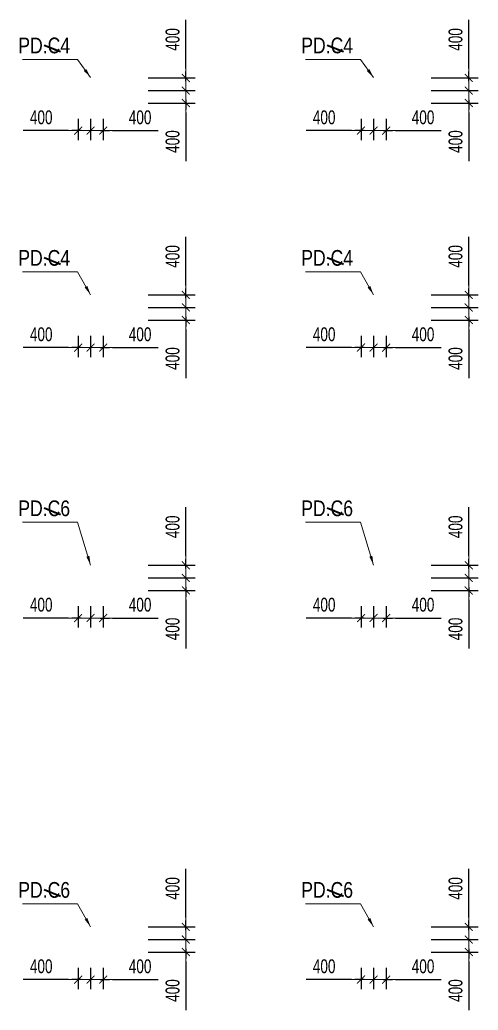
# Model space of a CAD drawing. Header units: millimetres. Extents: x -259680 to 286077, y -1281 to 94455.
# Drawn here: x 52446 to 67027, y 3151 to 34649 of the extents above; entities that cross this region are included whole.
import ezdxf
from ezdxf.enums import TextEntityAlignment as Align

# ---------------------------------------------------------------- set-up
doc = ezdxf.new("R2010")
doc.units = ezdxf.units.MM
doc.layers.get('Defpoints').update_dxf_attribs({"color": 151, "lineweight": 9})
for name, color, linetype, lineweight in [('$0$C1', 20, 'Continuous', 35), ('$1$NDC_S_ANNO', 7, 'Continuous', 20), ('$1$NDC_S_DIM', 1, 'Continuous', 15), ('NDC_S_DIM', 1, 'Continuous', 15)]:
    doc.layers.add(name, color=color, linetype=linetype, lineweight=lineweight)
doc.styles.add('$1$NDC_DIM', font='', dxfattribs={"width": 0.75})
doc.styles.add('$2$ARIAL', font='arial.ttf', dxfattribs={"width": 0.8})
doc.styles.add('NDC_DIM', font='', dxfattribs={"width": 0.75})
doc.styles.get('$1$NDC_DIM').set_extended_font_data('Dotum')
doc.styles.get('NDC_DIM').set_extended_font_data('Dotum')
doc.dimstyles.new('$0$NDC_dim_150', dxfattribs={"dimscale": 150, "dimtxt": 2.2, "dimasz": 1.5, "dimexe": 1.5, "dimexo": 2.5, "dimgap": 1, "dimtad": 1, "dimdec": 0, "dimzin": 0, "dimdsep": 46, "dimtxsty": '$1$NDC_DIM', "dimblk": '$1$DIMMARK', "dimcen": 0.09, "dimdle": 1.2, "dimclrd": 1, "dimclre": 1, "dimclrt": 3, "dimadec": 0, "dimazin": 0, "dimtfac": 1, "dimtdec": 0, "dimtix": 1, "dimtofl": 0, "dimtmove": 0, "dimatfit": 3, "dimfxl": 6, "dimfxlon": 1, "dimtolj": 1, "dimtzin": 0, "dimarcsym": 0})
doc.dimstyles.new('$1$NDC_dim_iso', dxfattribs={"dimtxt": 2.2, "dimasz": 1, "dimexe": 1.5, "dimexo": 2.5, "dimgap": 1, "dimtad": 1, "dimdec": 0, "dimzin": 0, "dimdsep": 46, "dimtxsty": '$1$NDC_DIM', "dimblk": '$1$DIMMARK', "dimcen": 0.09, "dimdle": 1.2, "dimclrd": 1, "dimclre": 1, "dimclrt": 3, "dimadec": 0, "dimazin": 0, "dimtfac": 1, "dimtdec": 0, "dimtix": 1, "dimtofl": 0, "dimtmove": 0, "dimatfit": 3, "dimfxl": 6, "dimfxlon": 1, "dimtolj": 1, "dimtzin": 0, "dimarcsym": 0})
doc.dimstyles.new('NDC_dim_200', dxfattribs={"dimscale": 200, "dimtxt": 2.2, "dimasz": 1.5, "dimexe": 1.5, "dimexo": 2.5, "dimgap": 1, "dimtad": 1, "dimdec": 0, "dimzin": 0, "dimdsep": 46, "dimtxsty": 'NDC_DIM', "dimblk": 'DIMMARK', "dimcen": 0.09, "dimdle": 1.2, "dimclrd": 1, "dimclre": 1, "dimclrt": 3, "dimadec": 0, "dimazin": 0, "dimtfac": 1, "dimtdec": 0, "dimtix": 1, "dimtofl": 0, "dimtmove": 0, "dimatfit": 3, "dimfxl": 6, "dimfxlon": 1, "dimtolj": 1, "dimtzin": 0, "dimarcsym": 0})

# ---------------------------------------------------------------- blocks, each defined once
blk = doc.blocks.new('$1$DIMMARK')
at = {"layer": '$1$NDC_S_DIM', "color": 1}
blk.add_line((-1.5, 0), (1, 0), dxfattribs=at)
at = {"layer": '$1$NDC_S_DIM', "color": 2, "const_width": 0.1}
blk.add_lwpolyline([(-0.42, -0.42), (0.42, 0.42)], dxfattribs=at)
blk = doc.blocks.new('DIMMARK')
at = {"layer": 'NDC_S_DIM', "color": 1}
blk.add_line((-1.5, 0), (1, 0), dxfattribs=at)
at = {"layer": 'NDC_S_DIM', "color": 2, "const_width": 0.1}
blk.add_lwpolyline([(-0.42, -0.42), (0.42, 0.42)], dxfattribs=at)
blk = doc.blocks.new('*D346')
at = {"layer": 'Defpoints', "color": 0, "ltscale": 100, "transparency": 16777216}
for p in [(54700, 5000), (55100, 5000), (55100, 4124)]:
    blk.add_point(p, dxfattribs=at)
at = {"layer": 'NDC_S_DIM', "color": 1, "lineweight": -2, "ltscale": 100, "transparency": 16777216}
for p, q in [((54700, 4500), (54700, 3824)), ((55100, 4500), (55100, 3824)), ((54400, 4124), (54100, 4124)), ((55400, 4124), (56845, 4124))]:
    blk.add_line(p, q, dxfattribs=at)
at = {"layer": 'NDC_S_DIM', "color": 1, "lineweight": -2, "ltscale": 100, "transparency": 16777216, "xscale": 300, "yscale": 300, "zscale": 300}
blk.add_blockref('DIMMARK', (54700, 4124), dxfattribs=at)
at = {"layer": 'NDC_S_DIM', "color": 1, "lineweight": -2, "ltscale": 100, "transparency": 16777216, "xscale": 300, "yscale": 300, "zscale": 300, "rotation": 180}
blk.add_blockref('DIMMARK', (55100, 4124), dxfattribs=at)
at = {"layer": 'NDC_S_DIM', "color": 3, "ltscale": 100, "transparency": 16777216, "insert": (56273, 4545), "char_height": 440, "attachment_point": 5, "style": 'NDC_DIM'}
blk.add_mtext('\\A1;400', dxfattribs=at)
blk = doc.blocks.new('*D347')
at = {"layer": 'Defpoints', "color": 0, "ltscale": 100, "transparency": 16777216}
for p in [(54300, 5000), (54700, 5000), (54700, 4124)]:
    blk.add_point(p, dxfattribs=at)
at = {"layer": 'NDC_S_DIM', "color": 1, "lineweight": -2, "ltscale": 100, "transparency": 16777216}
for p, q in [((54300, 4500), (54300, 3824)), ((54700, 4500), (54700, 3824)), ((54000, 4124), (52555, 4124)), ((55000, 4124), (55300, 4124))]:
    blk.add_line(p, q, dxfattribs=at)
at = {"layer": 'NDC_S_DIM', "color": 1, "lineweight": -2, "ltscale": 100, "transparency": 16777216, "xscale": 300, "yscale": 300, "zscale": 300}
blk.add_blockref('DIMMARK', (54300, 4124), dxfattribs=at)
at = {"layer": 'NDC_S_DIM', "color": 1, "lineweight": -2, "ltscale": 100, "transparency": 16777216, "xscale": 300, "yscale": 300, "zscale": 300, "rotation": 180}
blk.add_blockref('DIMMARK', (54700, 4124), dxfattribs=at)
at = {"layer": 'NDC_S_DIM', "color": 3, "ltscale": 100, "transparency": 16777216, "insert": (53127, 4545), "char_height": 440, "attachment_point": 5, "style": 'NDC_DIM'}
blk.add_mtext('\\A1;400', dxfattribs=at)
blk = doc.blocks.new('*D348')
at = {"layer": 'Defpoints', "color": 0, "ltscale": 100, "transparency": 16777216}
for p in [(55100, 5800), (57727, 5800), (55100, 5400)]:
    blk.add_point(p, dxfattribs=at)
at = {"layer": 'NDC_S_DIM', "color": 1, "lineweight": -2, "ltscale": 100, "transparency": 16777216}
for p, q in [((57727, 6100), (57727, 7649)), ((56527, 5800), (58027, 5800)), ((56527, 5400), (58027, 5400)), ((57727, 5100), (57727, 4800))]:
    blk.add_line(p, q, dxfattribs=at)
at = {"layer": 'NDC_S_DIM', "color": 1, "lineweight": -2, "ltscale": 100, "transparency": 16777216, "xscale": 300, "yscale": 300, "zscale": 300}
for p, rotation in [((57727, 5800), 270), ((57727, 5400), 90)]:
    blk.add_blockref('DIMMARK', p, dxfattribs=dict(at, rotation=rotation))
at = {"layer": 'NDC_S_DIM', "color": 3, "ltscale": 100, "transparency": 16777216, "insert": (57307, 7024), "char_height": 440, "attachment_point": 5, "rotation": 90, "style": 'NDC_DIM'}
blk.add_mtext('\\A1;400', dxfattribs=at)
blk = doc.blocks.new('*D349')
at = {"layer": 'Defpoints', "color": 0, "ltscale": 100, "transparency": 16777216}
for p in [(55100, 5400), (57727, 5400), (55100, 5000)]:
    blk.add_point(p, dxfattribs=at)
at = {"layer": 'NDC_S_DIM', "color": 1, "lineweight": -2, "ltscale": 100, "transparency": 16777216}
for p, q in [((57727, 5700), (57727, 6000)), ((56527, 5400), (58027, 5400)), ((56527, 5000), (58027, 5000)), ((57727, 4700), (57727, 3151))]:
    blk.add_line(p, q, dxfattribs=at)
at = {"layer": 'NDC_S_DIM', "color": 1, "lineweight": -2, "ltscale": 100, "transparency": 16777216, "xscale": 300, "yscale": 300, "zscale": 300}
for p, rotation in [((57727, 5400), 270), ((57727, 5000), 90)]:
    blk.add_blockref('DIMMARK', p, dxfattribs=dict(at, rotation=rotation))
at = {"layer": 'NDC_S_DIM', "color": 3, "ltscale": 100, "transparency": 16777216, "insert": (57307, 3776), "char_height": 440, "attachment_point": 5, "rotation": 90, "style": 'NDC_DIM'}
blk.add_mtext('\\A1;400', dxfattribs=at)
blk = doc.blocks.new('*D350')
at = {"layer": 'Defpoints', "color": 0, "ltscale": 100, "transparency": 16777216}
for p in [(63700, 5000), (64100, 5000), (64100, 4124)]:
    blk.add_point(p, dxfattribs=at)
at = {"layer": 'NDC_S_DIM', "color": 1, "lineweight": -2, "ltscale": 100, "transparency": 16777216}
for p, q in [((63700, 4500), (63700, 3824)), ((64100, 4500), (64100, 3824)), ((63400, 4124), (63100, 4124)), ((64400, 4124), (65845, 4124))]:
    blk.add_line(p, q, dxfattribs=at)
at = {"layer": 'NDC_S_DIM', "color": 1, "lineweight": -2, "ltscale": 100, "transparency": 16777216, "xscale": 300, "yscale": 300, "zscale": 300}
blk.add_blockref('DIMMARK', (63700, 4124), dxfattribs=at)
at = {"layer": 'NDC_S_DIM', "color": 1, "lineweight": -2, "ltscale": 100, "transparency": 16777216, "xscale": 300, "yscale": 300, "zscale": 300, "rotation": 180}
blk.add_blockref('DIMMARK', (64100, 4124), dxfattribs=at)
at = {"layer": 'NDC_S_DIM', "color": 3, "ltscale": 100, "transparency": 16777216, "insert": (65273, 4545), "char_height": 440, "attachment_point": 5, "style": 'NDC_DIM'}
blk.add_mtext('\\A1;400', dxfattribs=at)
blk = doc.blocks.new('*D351')
at = {"layer": 'Defpoints', "color": 0, "ltscale": 100, "transparency": 16777216}
for p in [(63300, 5000), (63700, 5000), (63700, 4124)]:
    blk.add_point(p, dxfattribs=at)
at = {"layer": 'NDC_S_DIM', "color": 1, "lineweight": -2, "ltscale": 100, "transparency": 16777216}
for p, q in [((63300, 4500), (63300, 3824)), ((63700, 4500), (63700, 3824)), ((63000, 4124), (61555, 4124)), ((64000, 4124), (64300, 4124))]:
    blk.add_line(p, q, dxfattribs=at)
at = {"layer": 'NDC_S_DIM', "color": 1, "lineweight": -2, "ltscale": 100, "transparency": 16777216, "xscale": 300, "yscale": 300, "zscale": 300}
blk.add_blockref('DIMMARK', (63300, 4124), dxfattribs=at)
at = {"layer": 'NDC_S_DIM', "color": 1, "lineweight": -2, "ltscale": 100, "transparency": 16777216, "xscale": 300, "yscale": 300, "zscale": 300, "rotation": 180}
blk.add_blockref('DIMMARK', (63700, 4124), dxfattribs=at)
at = {"layer": 'NDC_S_DIM', "color": 3, "ltscale": 100, "transparency": 16777216, "insert": (62127, 4545), "char_height": 440, "attachment_point": 5, "style": 'NDC_DIM'}
blk.add_mtext('\\A1;400', dxfattribs=at)
blk = doc.blocks.new('*D352')
at = {"layer": 'Defpoints', "color": 0, "ltscale": 100, "transparency": 16777216}
for p in [(64100, 5800), (66727, 5800), (64100, 5400)]:
    blk.add_point(p, dxfattribs=at)
at = {"layer": 'NDC_S_DIM', "color": 1, "lineweight": -2, "ltscale": 100, "transparency": 16777216}
for p, q in [((66727, 6100), (66727, 7649)), ((65527, 5800), (67027, 5800)), ((65527, 5400), (67027, 5400)), ((66727, 5100), (66727, 4800))]:
    blk.add_line(p, q, dxfattribs=at)
at = {"layer": 'NDC_S_DIM', "color": 1, "lineweight": -2, "ltscale": 100, "transparency": 16777216, "xscale": 300, "yscale": 300, "zscale": 300}
for p, rotation in [((66727, 5800), 270), ((66727, 5400), 90)]:
    blk.add_blockref('DIMMARK', p, dxfattribs=dict(at, rotation=rotation))
at = {"layer": 'NDC_S_DIM', "color": 3, "ltscale": 100, "transparency": 16777216, "insert": (66307, 7024), "char_height": 440, "attachment_point": 5, "rotation": 90, "style": 'NDC_DIM'}
blk.add_mtext('\\A1;400', dxfattribs=at)
blk = doc.blocks.new('*D353')
at = {"layer": 'Defpoints', "color": 0, "ltscale": 100, "transparency": 16777216}
for p in [(64100, 5400), (66727, 5400), (64100, 5000)]:
    blk.add_point(p, dxfattribs=at)
at = {"layer": 'NDC_S_DIM', "color": 1, "lineweight": -2, "ltscale": 100, "transparency": 16777216}
for p, q in [((66727, 5700), (66727, 6000)), ((65527, 5400), (67027, 5400)), ((65527, 5000), (67027, 5000)), ((66727, 4700), (66727, 3151))]:
    blk.add_line(p, q, dxfattribs=at)
at = {"layer": 'NDC_S_DIM', "color": 1, "lineweight": -2, "ltscale": 100, "transparency": 16777216, "xscale": 300, "yscale": 300, "zscale": 300}
for p, rotation in [((66727, 5400), 270), ((66727, 5000), 90)]:
    blk.add_blockref('DIMMARK', p, dxfattribs=dict(at, rotation=rotation))
at = {"layer": 'NDC_S_DIM', "color": 3, "ltscale": 100, "transparency": 16777216, "insert": (66307, 3776), "char_height": 440, "attachment_point": 5, "rotation": 90, "style": 'NDC_DIM'}
blk.add_mtext('\\A1;400', dxfattribs=at)
blk = doc.blocks.new('*D386')
at = {"layer": 'Defpoints', "color": 0, "ltscale": 100, "transparency": 16777216}
for p in [(63700, 16500), (64100, 16500), (64100, 15624)]:
    blk.add_point(p, dxfattribs=at)
at = {"layer": 'NDC_S_DIM', "color": 1, "lineweight": -2, "ltscale": 100, "transparency": 16777216}
for p, q in [((63700, 16000), (63700, 15324)), ((64100, 16000), (64100, 15324)), ((63400, 15624), (63100, 15624)), ((64400, 15624), (65845, 15624))]:
    blk.add_line(p, q, dxfattribs=at)
at = {"layer": 'NDC_S_DIM', "color": 1, "lineweight": -2, "ltscale": 100, "transparency": 16777216, "xscale": 300, "yscale": 300, "zscale": 300}
blk.add_blockref('DIMMARK', (63700, 15624), dxfattribs=at)
at = {"layer": 'NDC_S_DIM', "color": 1, "lineweight": -2, "ltscale": 100, "transparency": 16777216, "xscale": 300, "yscale": 300, "zscale": 300, "rotation": 180}
blk.add_blockref('DIMMARK', (64100, 15624), dxfattribs=at)
at = {"layer": 'NDC_S_DIM', "color": 3, "ltscale": 100, "transparency": 16777216, "insert": (65273, 16045), "char_height": 440, "attachment_point": 5, "style": 'NDC_DIM'}
blk.add_mtext('\\A1;400', dxfattribs=at)
blk = doc.blocks.new('*D387')
at = {"layer": 'Defpoints', "color": 0, "ltscale": 100, "transparency": 16777216}
for p in [(63300, 16500), (63700, 16500), (63700, 15624)]:
    blk.add_point(p, dxfattribs=at)
at = {"layer": 'NDC_S_DIM', "color": 1, "lineweight": -2, "ltscale": 100, "transparency": 16777216}
for p, q in [((63300, 16000), (63300, 15324)), ((63700, 16000), (63700, 15324)), ((63000, 15624), (61555, 15624)), ((64000, 15624), (64300, 15624))]:
    blk.add_line(p, q, dxfattribs=at)
at = {"layer": 'NDC_S_DIM', "color": 1, "lineweight": -2, "ltscale": 100, "transparency": 16777216, "xscale": 300, "yscale": 300, "zscale": 300}
blk.add_blockref('DIMMARK', (63300, 15624), dxfattribs=at)
at = {"layer": 'NDC_S_DIM', "color": 1, "lineweight": -2, "ltscale": 100, "transparency": 16777216, "xscale": 300, "yscale": 300, "zscale": 300, "rotation": 180}
blk.add_blockref('DIMMARK', (63700, 15624), dxfattribs=at)
at = {"layer": 'NDC_S_DIM', "color": 3, "ltscale": 100, "transparency": 16777216, "insert": (62127, 16045), "char_height": 440, "attachment_point": 5, "style": 'NDC_DIM'}
blk.add_mtext('\\A1;400', dxfattribs=at)
blk = doc.blocks.new('*D388')
at = {"layer": 'Defpoints', "color": 0, "ltscale": 100, "transparency": 16777216}
for p in [(64100, 17300), (66727, 17300), (64100, 16900)]:
    blk.add_point(p, dxfattribs=at)
at = {"layer": 'NDC_S_DIM', "color": 1, "lineweight": -2, "ltscale": 100, "transparency": 16777216}
for p, q in [((66727, 17600), (66727, 19149)), ((65527, 17300), (67027, 17300)), ((65527, 16900), (67027, 16900)), ((66727, 16600), (66727, 16300))]:
    blk.add_line(p, q, dxfattribs=at)
at = {"layer": 'NDC_S_DIM', "color": 1, "lineweight": -2, "ltscale": 100, "transparency": 16777216, "xscale": 300, "yscale": 300, "zscale": 300}
for p, rotation in [((66727, 17300), 270), ((66727, 16900), 90)]:
    blk.add_blockref('DIMMARK', p, dxfattribs=dict(at, rotation=rotation))
at = {"layer": 'NDC_S_DIM', "color": 3, "ltscale": 100, "transparency": 16777216, "insert": (66307, 18524), "char_height": 440, "attachment_point": 5, "rotation": 90, "style": 'NDC_DIM'}
blk.add_mtext('\\A1;400', dxfattribs=at)
blk = doc.blocks.new('*D389')
at = {"layer": 'Defpoints', "color": 0, "ltscale": 100, "transparency": 16777216}
for p in [(64100, 16900), (66727, 16900), (64100, 16500)]:
    blk.add_point(p, dxfattribs=at)
at = {"layer": 'NDC_S_DIM', "color": 1, "lineweight": -2, "ltscale": 100, "transparency": 16777216}
for p, q in [((66727, 17200), (66727, 17500)), ((65527, 16900), (67027, 16900)), ((65527, 16500), (67027, 16500)), ((66727, 16200), (66727, 14651))]:
    blk.add_line(p, q, dxfattribs=at)
at = {"layer": 'NDC_S_DIM', "color": 1, "lineweight": -2, "ltscale": 100, "transparency": 16777216, "xscale": 300, "yscale": 300, "zscale": 300}
for p, rotation in [((66727, 16900), 270), ((66727, 16500), 90)]:
    blk.add_blockref('DIMMARK', p, dxfattribs=dict(at, rotation=rotation))
at = {"layer": 'NDC_S_DIM', "color": 3, "ltscale": 100, "transparency": 16777216, "insert": (66307, 15276), "char_height": 440, "attachment_point": 5, "rotation": 90, "style": 'NDC_DIM'}
blk.add_mtext('\\A1;400', dxfattribs=at)
blk = doc.blocks.new('*D390')
at = {"layer": 'Defpoints', "color": 0, "ltscale": 100, "transparency": 16777216}
for p in [(54700, 16500), (55100, 16500), (55100, 15624)]:
    blk.add_point(p, dxfattribs=at)
at = {"layer": 'NDC_S_DIM', "color": 1, "lineweight": -2, "ltscale": 100, "transparency": 16777216}
for p, q in [((54700, 16000), (54700, 15324)), ((55100, 16000), (55100, 15324)), ((54400, 15624), (54100, 15624)), ((55400, 15624), (56845, 15624))]:
    blk.add_line(p, q, dxfattribs=at)
at = {"layer": 'NDC_S_DIM', "color": 1, "lineweight": -2, "ltscale": 100, "transparency": 16777216, "xscale": 300, "yscale": 300, "zscale": 300}
blk.add_blockref('DIMMARK', (54700, 15624), dxfattribs=at)
at = {"layer": 'NDC_S_DIM', "color": 1, "lineweight": -2, "ltscale": 100, "transparency": 16777216, "xscale": 300, "yscale": 300, "zscale": 300, "rotation": 180}
blk.add_blockref('DIMMARK', (55100, 15624), dxfattribs=at)
at = {"layer": 'NDC_S_DIM', "color": 3, "ltscale": 100, "transparency": 16777216, "insert": (56273, 16045), "char_height": 440, "attachment_point": 5, "style": 'NDC_DIM'}
blk.add_mtext('\\A1;400', dxfattribs=at)
blk = doc.blocks.new('*D391')
at = {"layer": 'Defpoints', "color": 0, "ltscale": 100, "transparency": 16777216}
for p in [(54300, 16500), (54700, 16500), (54700, 15624)]:
    blk.add_point(p, dxfattribs=at)
at = {"layer": 'NDC_S_DIM', "color": 1, "lineweight": -2, "ltscale": 100, "transparency": 16777216}
for p, q in [((54300, 16000), (54300, 15324)), ((54700, 16000), (54700, 15324)), ((54000, 15624), (52555, 15624)), ((55000, 15624), (55300, 15624))]:
    blk.add_line(p, q, dxfattribs=at)
at = {"layer": 'NDC_S_DIM', "color": 1, "lineweight": -2, "ltscale": 100, "transparency": 16777216, "xscale": 300, "yscale": 300, "zscale": 300}
blk.add_blockref('DIMMARK', (54300, 15624), dxfattribs=at)
at = {"layer": 'NDC_S_DIM', "color": 1, "lineweight": -2, "ltscale": 100, "transparency": 16777216, "xscale": 300, "yscale": 300, "zscale": 300, "rotation": 180}
blk.add_blockref('DIMMARK', (54700, 15624), dxfattribs=at)
at = {"layer": 'NDC_S_DIM', "color": 3, "ltscale": 100, "transparency": 16777216, "insert": (53127, 16045), "char_height": 440, "attachment_point": 5, "style": 'NDC_DIM'}
blk.add_mtext('\\A1;400', dxfattribs=at)
blk = doc.blocks.new('*D392')
at = {"layer": 'Defpoints', "color": 0, "ltscale": 100, "transparency": 16777216}
for p in [(55100, 17300), (57727, 17300), (55100, 16900)]:
    blk.add_point(p, dxfattribs=at)
at = {"layer": 'NDC_S_DIM', "color": 1, "lineweight": -2, "ltscale": 100, "transparency": 16777216}
for p, q in [((57727, 17600), (57727, 19149)), ((56527, 17300), (58027, 17300)), ((56527, 16900), (58027, 16900)), ((57727, 16600), (57727, 16300))]:
    blk.add_line(p, q, dxfattribs=at)
at = {"layer": 'NDC_S_DIM', "color": 1, "lineweight": -2, "ltscale": 100, "transparency": 16777216, "xscale": 300, "yscale": 300, "zscale": 300}
for p, rotation in [((57727, 17300), 270), ((57727, 16900), 90)]:
    blk.add_blockref('DIMMARK', p, dxfattribs=dict(at, rotation=rotation))
at = {"layer": 'NDC_S_DIM', "color": 3, "ltscale": 100, "transparency": 16777216, "insert": (57307, 18524), "char_height": 440, "attachment_point": 5, "rotation": 90, "style": 'NDC_DIM'}
blk.add_mtext('\\A1;400', dxfattribs=at)
blk = doc.blocks.new('*D393')
at = {"layer": 'Defpoints', "color": 0, "ltscale": 100, "transparency": 16777216}
for p in [(55100, 16900), (57727, 16900), (55100, 16500)]:
    blk.add_point(p, dxfattribs=at)
at = {"layer": 'NDC_S_DIM', "color": 1, "lineweight": -2, "ltscale": 100, "transparency": 16777216}
for p, q in [((57727, 17200), (57727, 17500)), ((56527, 16900), (58027, 16900)), ((56527, 16500), (58027, 16500)), ((57727, 16200), (57727, 14651))]:
    blk.add_line(p, q, dxfattribs=at)
at = {"layer": 'NDC_S_DIM', "color": 1, "lineweight": -2, "ltscale": 100, "transparency": 16777216, "xscale": 300, "yscale": 300, "zscale": 300}
for p, rotation in [((57727, 16900), 270), ((57727, 16500), 90)]:
    blk.add_blockref('DIMMARK', p, dxfattribs=dict(at, rotation=rotation))
at = {"layer": 'NDC_S_DIM', "color": 3, "ltscale": 100, "transparency": 16777216, "insert": (57307, 15276), "char_height": 440, "attachment_point": 5, "rotation": 90, "style": 'NDC_DIM'}
blk.add_mtext('\\A1;400', dxfattribs=at)
blk = doc.blocks.new('*D422')
at = {"layer": 'Defpoints', "color": 0, "ltscale": 100, "transparency": 16777216}
for p in [(63700, 32000), (64100, 32000), (64100, 31124)]:
    blk.add_point(p, dxfattribs=at)
at = {"layer": 'NDC_S_DIM', "color": 1, "lineweight": -2, "ltscale": 100, "transparency": 16777216}
for p, q in [((63700, 31500), (63700, 30824)), ((64100, 31500), (64100, 30824)), ((63400, 31124), (63100, 31124)), ((64400, 31124), (65845, 31124))]:
    blk.add_line(p, q, dxfattribs=at)
at = {"layer": 'NDC_S_DIM', "color": 1, "lineweight": -2, "ltscale": 100, "transparency": 16777216, "xscale": 300, "yscale": 300, "zscale": 300}
blk.add_blockref('DIMMARK', (63700, 31124), dxfattribs=at)
at = {"layer": 'NDC_S_DIM', "color": 1, "lineweight": -2, "ltscale": 100, "transparency": 16777216, "xscale": 300, "yscale": 300, "zscale": 300, "rotation": 180}
blk.add_blockref('DIMMARK', (64100, 31124), dxfattribs=at)
at = {"layer": 'NDC_S_DIM', "color": 3, "ltscale": 100, "transparency": 16777216, "insert": (65273, 31545), "char_height": 440, "attachment_point": 5, "style": 'NDC_DIM'}
blk.add_mtext('\\A1;400', dxfattribs=at)
blk = doc.blocks.new('*D423')
at = {"layer": 'Defpoints', "color": 0, "ltscale": 100, "transparency": 16777216}
for p in [(63300, 32000), (63700, 32000), (63700, 31124)]:
    blk.add_point(p, dxfattribs=at)
at = {"layer": 'NDC_S_DIM', "color": 1, "lineweight": -2, "ltscale": 100, "transparency": 16777216}
for p, q in [((63300, 31500), (63300, 30824)), ((63700, 31500), (63700, 30824)), ((63000, 31124), (61555, 31124)), ((64000, 31124), (64300, 31124))]:
    blk.add_line(p, q, dxfattribs=at)
at = {"layer": 'NDC_S_DIM', "color": 1, "lineweight": -2, "ltscale": 100, "transparency": 16777216, "xscale": 300, "yscale": 300, "zscale": 300}
blk.add_blockref('DIMMARK', (63300, 31124), dxfattribs=at)
at = {"layer": 'NDC_S_DIM', "color": 1, "lineweight": -2, "ltscale": 100, "transparency": 16777216, "xscale": 300, "yscale": 300, "zscale": 300, "rotation": 180}
blk.add_blockref('DIMMARK', (63700, 31124), dxfattribs=at)
at = {"layer": 'NDC_S_DIM', "color": 3, "ltscale": 100, "transparency": 16777216, "insert": (62127, 31545), "char_height": 440, "attachment_point": 5, "style": 'NDC_DIM'}
blk.add_mtext('\\A1;400', dxfattribs=at)
blk = doc.blocks.new('*D424')
at = {"layer": 'Defpoints', "color": 0, "ltscale": 100, "transparency": 16777216}
for p in [(64100, 32800), (66727, 32800), (64100, 32400)]:
    blk.add_point(p, dxfattribs=at)
at = {"layer": 'NDC_S_DIM', "color": 1, "lineweight": -2, "ltscale": 100, "transparency": 16777216}
for p, q in [((66727, 33100), (66727, 34649)), ((65527, 32800), (67027, 32800)), ((65527, 32400), (67027, 32400)), ((66727, 32100), (66727, 31800))]:
    blk.add_line(p, q, dxfattribs=at)
at = {"layer": 'NDC_S_DIM', "color": 1, "lineweight": -2, "ltscale": 100, "transparency": 16777216, "xscale": 300, "yscale": 300, "zscale": 300}
for p, rotation in [((66727, 32800), 270), ((66727, 32400), 90)]:
    blk.add_blockref('DIMMARK', p, dxfattribs=dict(at, rotation=rotation))
at = {"layer": 'NDC_S_DIM', "color": 3, "ltscale": 100, "transparency": 16777216, "insert": (66307, 34024), "char_height": 440, "attachment_point": 5, "rotation": 90, "style": 'NDC_DIM'}
blk.add_mtext('\\A1;400', dxfattribs=at)
blk = doc.blocks.new('*D425')
at = {"layer": 'Defpoints', "color": 0, "ltscale": 100, "transparency": 16777216}
for p in [(64100, 32400), (66727, 32400), (64100, 32000)]:
    blk.add_point(p, dxfattribs=at)
at = {"layer": 'NDC_S_DIM', "color": 1, "lineweight": -2, "ltscale": 100, "transparency": 16777216}
for p, q in [((66727, 32700), (66727, 33000)), ((65527, 32400), (67027, 32400)), ((65527, 32000), (67027, 32000)), ((66727, 31700), (66727, 30151))]:
    blk.add_line(p, q, dxfattribs=at)
at = {"layer": 'NDC_S_DIM', "color": 1, "lineweight": -2, "ltscale": 100, "transparency": 16777216, "xscale": 300, "yscale": 300, "zscale": 300}
for p, rotation in [((66727, 32400), 270), ((66727, 32000), 90)]:
    blk.add_blockref('DIMMARK', p, dxfattribs=dict(at, rotation=rotation))
at = {"layer": 'NDC_S_DIM', "color": 3, "ltscale": 100, "transparency": 16777216, "insert": (66307, 30776), "char_height": 440, "attachment_point": 5, "rotation": 90, "style": 'NDC_DIM'}
blk.add_mtext('\\A1;400', dxfattribs=at)
blk = doc.blocks.new('*D426')
at = {"layer": 'Defpoints', "color": 0, "ltscale": 100, "transparency": 16777216}
for p in [(54700, 32000), (55100, 32000), (55100, 31124)]:
    blk.add_point(p, dxfattribs=at)
at = {"layer": 'NDC_S_DIM', "color": 1, "lineweight": -2, "ltscale": 100, "transparency": 16777216}
for p, q in [((54700, 31500), (54700, 30824)), ((55100, 31500), (55100, 30824)), ((54400, 31124), (54100, 31124)), ((55400, 31124), (56845, 31124))]:
    blk.add_line(p, q, dxfattribs=at)
at = {"layer": 'NDC_S_DIM', "color": 1, "lineweight": -2, "ltscale": 100, "transparency": 16777216, "xscale": 300, "yscale": 300, "zscale": 300}
blk.add_blockref('DIMMARK', (54700, 31124), dxfattribs=at)
at = {"layer": 'NDC_S_DIM', "color": 1, "lineweight": -2, "ltscale": 100, "transparency": 16777216, "xscale": 300, "yscale": 300, "zscale": 300, "rotation": 180}
blk.add_blockref('DIMMARK', (55100, 31124), dxfattribs=at)
at = {"layer": 'NDC_S_DIM', "color": 3, "ltscale": 100, "transparency": 16777216, "insert": (56273, 31545), "char_height": 440, "attachment_point": 5, "style": 'NDC_DIM'}
blk.add_mtext('\\A1;400', dxfattribs=at)
blk = doc.blocks.new('*D427')
at = {"layer": 'Defpoints', "color": 0, "ltscale": 100, "transparency": 16777216}
for p in [(54300, 32000), (54700, 32000), (54700, 31124)]:
    blk.add_point(p, dxfattribs=at)
at = {"layer": 'NDC_S_DIM', "color": 1, "lineweight": -2, "ltscale": 100, "transparency": 16777216}
for p, q in [((54300, 31500), (54300, 30824)), ((54700, 31500), (54700, 30824)), ((54000, 31124), (52555, 31124)), ((55000, 31124), (55300, 31124))]:
    blk.add_line(p, q, dxfattribs=at)
at = {"layer": 'NDC_S_DIM', "color": 1, "lineweight": -2, "ltscale": 100, "transparency": 16777216, "xscale": 300, "yscale": 300, "zscale": 300}
blk.add_blockref('DIMMARK', (54300, 31124), dxfattribs=at)
at = {"layer": 'NDC_S_DIM', "color": 1, "lineweight": -2, "ltscale": 100, "transparency": 16777216, "xscale": 300, "yscale": 300, "zscale": 300, "rotation": 180}
blk.add_blockref('DIMMARK', (54700, 31124), dxfattribs=at)
at = {"layer": 'NDC_S_DIM', "color": 3, "ltscale": 100, "transparency": 16777216, "insert": (53127, 31545), "char_height": 440, "attachment_point": 5, "style": 'NDC_DIM'}
blk.add_mtext('\\A1;400', dxfattribs=at)
blk = doc.blocks.new('*D428')
at = {"layer": 'Defpoints', "color": 0, "ltscale": 100, "transparency": 16777216}
for p in [(55100, 32800), (57727, 32800), (55100, 32400)]:
    blk.add_point(p, dxfattribs=at)
at = {"layer": 'NDC_S_DIM', "color": 1, "lineweight": -2, "ltscale": 100, "transparency": 16777216}
for p, q in [((57727, 33100), (57727, 34649)), ((56527, 32800), (58027, 32800)), ((56527, 32400), (58027, 32400)), ((57727, 32100), (57727, 31800))]:
    blk.add_line(p, q, dxfattribs=at)
at = {"layer": 'NDC_S_DIM', "color": 1, "lineweight": -2, "ltscale": 100, "transparency": 16777216, "xscale": 300, "yscale": 300, "zscale": 300}
for p, rotation in [((57727, 32800), 270), ((57727, 32400), 90)]:
    blk.add_blockref('DIMMARK', p, dxfattribs=dict(at, rotation=rotation))
at = {"layer": 'NDC_S_DIM', "color": 3, "ltscale": 100, "transparency": 16777216, "insert": (57307, 34024), "char_height": 440, "attachment_point": 5, "rotation": 90, "style": 'NDC_DIM'}
blk.add_mtext('\\A1;400', dxfattribs=at)
blk = doc.blocks.new('*D429')
at = {"layer": 'Defpoints', "color": 0, "ltscale": 100, "transparency": 16777216}
for p in [(55100, 32400), (57727, 32400), (55100, 32000)]:
    blk.add_point(p, dxfattribs=at)
at = {"layer": 'NDC_S_DIM', "color": 1, "lineweight": -2, "ltscale": 100, "transparency": 16777216}
for p, q in [((57727, 32700), (57727, 33000)), ((56527, 32400), (58027, 32400)), ((56527, 32000), (58027, 32000)), ((57727, 31700), (57727, 30151))]:
    blk.add_line(p, q, dxfattribs=at)
at = {"layer": 'NDC_S_DIM', "color": 1, "lineweight": -2, "ltscale": 100, "transparency": 16777216, "xscale": 300, "yscale": 300, "zscale": 300}
for p, rotation in [((57727, 32400), 270), ((57727, 32000), 90)]:
    blk.add_blockref('DIMMARK', p, dxfattribs=dict(at, rotation=rotation))
at = {"layer": 'NDC_S_DIM', "color": 3, "ltscale": 100, "transparency": 16777216, "insert": (57307, 30776), "char_height": 440, "attachment_point": 5, "rotation": 90, "style": 'NDC_DIM'}
blk.add_mtext('\\A1;400', dxfattribs=at)
blk = doc.blocks.new('*D446')
at = {"layer": 'Defpoints', "color": 0, "ltscale": 100, "transparency": 16777216}
for p in [(54700, 25100), (55100, 25100), (55100, 24224)]:
    blk.add_point(p, dxfattribs=at)
at = {"layer": 'NDC_S_DIM', "color": 1, "lineweight": -2, "ltscale": 100, "transparency": 16777216}
for p, q in [((54700, 24600), (54700, 23924)), ((55100, 24600), (55100, 23924)), ((54400, 24224), (54100, 24224)), ((55400, 24224), (56845, 24224))]:
    blk.add_line(p, q, dxfattribs=at)
at = {"layer": 'NDC_S_DIM', "color": 1, "lineweight": -2, "ltscale": 100, "transparency": 16777216, "xscale": 300, "yscale": 300, "zscale": 300}
blk.add_blockref('DIMMARK', (54700, 24224), dxfattribs=at)
at = {"layer": 'NDC_S_DIM', "color": 1, "lineweight": -2, "ltscale": 100, "transparency": 16777216, "xscale": 300, "yscale": 300, "zscale": 300, "rotation": 180}
blk.add_blockref('DIMMARK', (55100, 24224), dxfattribs=at)
at = {"layer": 'NDC_S_DIM', "color": 3, "ltscale": 100, "transparency": 16777216, "insert": (56273, 24645), "char_height": 440, "attachment_point": 5, "style": 'NDC_DIM'}
blk.add_mtext('\\A1;400', dxfattribs=at)
blk = doc.blocks.new('*D447')
at = {"layer": 'Defpoints', "color": 0, "ltscale": 100, "transparency": 16777216}
for p in [(54300, 25100), (54700, 25100), (54700, 24224)]:
    blk.add_point(p, dxfattribs=at)
at = {"layer": 'NDC_S_DIM', "color": 1, "lineweight": -2, "ltscale": 100, "transparency": 16777216}
for p, q in [((54300, 24600), (54300, 23924)), ((54700, 24600), (54700, 23924)), ((54000, 24224), (52555, 24224)), ((55000, 24224), (55300, 24224))]:
    blk.add_line(p, q, dxfattribs=at)
at = {"layer": 'NDC_S_DIM', "color": 1, "lineweight": -2, "ltscale": 100, "transparency": 16777216, "xscale": 300, "yscale": 300, "zscale": 300}
blk.add_blockref('DIMMARK', (54300, 24224), dxfattribs=at)
at = {"layer": 'NDC_S_DIM', "color": 1, "lineweight": -2, "ltscale": 100, "transparency": 16777216, "xscale": 300, "yscale": 300, "zscale": 300, "rotation": 180}
blk.add_blockref('DIMMARK', (54700, 24224), dxfattribs=at)
at = {"layer": 'NDC_S_DIM', "color": 3, "ltscale": 100, "transparency": 16777216, "insert": (53127, 24645), "char_height": 440, "attachment_point": 5, "style": 'NDC_DIM'}
blk.add_mtext('\\A1;400', dxfattribs=at)
blk = doc.blocks.new('*D448')
at = {"layer": 'Defpoints', "color": 0, "ltscale": 100, "transparency": 16777216}
for p in [(55100, 25900), (57727, 25900), (55100, 25500)]:
    blk.add_point(p, dxfattribs=at)
at = {"layer": 'NDC_S_DIM', "color": 1, "lineweight": -2, "ltscale": 100, "transparency": 16777216}
for p, q in [((57727, 26200), (57727, 27749)), ((56527, 25900), (58027, 25900)), ((56527, 25500), (58027, 25500)), ((57727, 25200), (57727, 24900))]:
    blk.add_line(p, q, dxfattribs=at)
at = {"layer": 'NDC_S_DIM', "color": 1, "lineweight": -2, "ltscale": 100, "transparency": 16777216, "xscale": 300, "yscale": 300, "zscale": 300}
for p, rotation in [((57727, 25900), 270), ((57727, 25500), 90)]:
    blk.add_blockref('DIMMARK', p, dxfattribs=dict(at, rotation=rotation))
at = {"layer": 'NDC_S_DIM', "color": 3, "ltscale": 100, "transparency": 16777216, "insert": (57307, 27124), "char_height": 440, "attachment_point": 5, "rotation": 90, "style": 'NDC_DIM'}
blk.add_mtext('\\A1;400', dxfattribs=at)
blk = doc.blocks.new('*D449')
at = {"layer": 'Defpoints', "color": 0, "ltscale": 100, "transparency": 16777216}
for p in [(55100, 25500), (57727, 25500), (55100, 25100)]:
    blk.add_point(p, dxfattribs=at)
at = {"layer": 'NDC_S_DIM', "color": 1, "lineweight": -2, "ltscale": 100, "transparency": 16777216}
for p, q in [((57727, 25800), (57727, 26100)), ((56527, 25500), (58027, 25500)), ((56527, 25100), (58027, 25100)), ((57727, 24800), (57727, 23251))]:
    blk.add_line(p, q, dxfattribs=at)
at = {"layer": 'NDC_S_DIM', "color": 1, "lineweight": -2, "ltscale": 100, "transparency": 16777216, "xscale": 300, "yscale": 300, "zscale": 300}
for p, rotation in [((57727, 25500), 270), ((57727, 25100), 90)]:
    blk.add_blockref('DIMMARK', p, dxfattribs=dict(at, rotation=rotation))
at = {"layer": 'NDC_S_DIM', "color": 3, "ltscale": 100, "transparency": 16777216, "insert": (57307, 23876), "char_height": 440, "attachment_point": 5, "rotation": 90, "style": 'NDC_DIM'}
blk.add_mtext('\\A1;400', dxfattribs=at)
blk = doc.blocks.new('*D450')
at = {"layer": 'Defpoints', "color": 0, "ltscale": 100, "transparency": 16777216}
for p in [(63700, 25100), (64100, 25100), (64100, 24224)]:
    blk.add_point(p, dxfattribs=at)
at = {"layer": 'NDC_S_DIM', "color": 1, "lineweight": -2, "ltscale": 100, "transparency": 16777216}
for p, q in [((63700, 24600), (63700, 23924)), ((64100, 24600), (64100, 23924)), ((63400, 24224), (63100, 24224)), ((64400, 24224), (65845, 24224))]:
    blk.add_line(p, q, dxfattribs=at)
at = {"layer": 'NDC_S_DIM', "color": 1, "lineweight": -2, "ltscale": 100, "transparency": 16777216, "xscale": 300, "yscale": 300, "zscale": 300}
blk.add_blockref('DIMMARK', (63700, 24224), dxfattribs=at)
at = {"layer": 'NDC_S_DIM', "color": 1, "lineweight": -2, "ltscale": 100, "transparency": 16777216, "xscale": 300, "yscale": 300, "zscale": 300, "rotation": 180}
blk.add_blockref('DIMMARK', (64100, 24224), dxfattribs=at)
at = {"layer": 'NDC_S_DIM', "color": 3, "ltscale": 100, "transparency": 16777216, "insert": (65273, 24645), "char_height": 440, "attachment_point": 5, "style": 'NDC_DIM'}
blk.add_mtext('\\A1;400', dxfattribs=at)
blk = doc.blocks.new('*D451')
at = {"layer": 'Defpoints', "color": 0, "ltscale": 100, "transparency": 16777216}
for p in [(63300, 25100), (63700, 25100), (63700, 24224)]:
    blk.add_point(p, dxfattribs=at)
at = {"layer": 'NDC_S_DIM', "color": 1, "lineweight": -2, "ltscale": 100, "transparency": 16777216}
for p, q in [((63300, 24600), (63300, 23924)), ((63700, 24600), (63700, 23924)), ((63000, 24224), (61555, 24224)), ((64000, 24224), (64300, 24224))]:
    blk.add_line(p, q, dxfattribs=at)
at = {"layer": 'NDC_S_DIM', "color": 1, "lineweight": -2, "ltscale": 100, "transparency": 16777216, "xscale": 300, "yscale": 300, "zscale": 300}
blk.add_blockref('DIMMARK', (63300, 24224), dxfattribs=at)
at = {"layer": 'NDC_S_DIM', "color": 1, "lineweight": -2, "ltscale": 100, "transparency": 16777216, "xscale": 300, "yscale": 300, "zscale": 300, "rotation": 180}
blk.add_blockref('DIMMARK', (63700, 24224), dxfattribs=at)
at = {"layer": 'NDC_S_DIM', "color": 3, "ltscale": 100, "transparency": 16777216, "insert": (62127, 24645), "char_height": 440, "attachment_point": 5, "style": 'NDC_DIM'}
blk.add_mtext('\\A1;400', dxfattribs=at)
blk = doc.blocks.new('*D452')
at = {"layer": 'Defpoints', "color": 0, "ltscale": 100, "transparency": 16777216}
for p in [(64100, 25900), (66727, 25900), (64100, 25500)]:
    blk.add_point(p, dxfattribs=at)
at = {"layer": 'NDC_S_DIM', "color": 1, "lineweight": -2, "ltscale": 100, "transparency": 16777216}
for p, q in [((66727, 26200), (66727, 27749)), ((65527, 25900), (67027, 25900)), ((65527, 25500), (67027, 25500)), ((66727, 25200), (66727, 24900))]:
    blk.add_line(p, q, dxfattribs=at)
at = {"layer": 'NDC_S_DIM', "color": 1, "lineweight": -2, "ltscale": 100, "transparency": 16777216, "xscale": 300, "yscale": 300, "zscale": 300}
for p, rotation in [((66727, 25900), 270), ((66727, 25500), 90)]:
    blk.add_blockref('DIMMARK', p, dxfattribs=dict(at, rotation=rotation))
at = {"layer": 'NDC_S_DIM', "color": 3, "ltscale": 100, "transparency": 16777216, "insert": (66307, 27124), "char_height": 440, "attachment_point": 5, "rotation": 90, "style": 'NDC_DIM'}
blk.add_mtext('\\A1;400', dxfattribs=at)
blk = doc.blocks.new('*D453')
at = {"layer": 'Defpoints', "color": 0, "ltscale": 100, "transparency": 16777216}
for p in [(64100, 25500), (66727, 25500), (64100, 25100)]:
    blk.add_point(p, dxfattribs=at)
at = {"layer": 'NDC_S_DIM', "color": 1, "lineweight": -2, "ltscale": 100, "transparency": 16777216}
for p, q in [((66727, 25800), (66727, 26100)), ((65527, 25500), (67027, 25500)), ((65527, 25100), (67027, 25100)), ((66727, 24800), (66727, 23251))]:
    blk.add_line(p, q, dxfattribs=at)
at = {"layer": 'NDC_S_DIM', "color": 1, "lineweight": -2, "ltscale": 100, "transparency": 16777216, "xscale": 300, "yscale": 300, "zscale": 300}
for p, rotation in [((66727, 25500), 270), ((66727, 25100), 90)]:
    blk.add_blockref('DIMMARK', p, dxfattribs=dict(at, rotation=rotation))
at = {"layer": 'NDC_S_DIM', "color": 3, "ltscale": 100, "transparency": 16777216, "insert": (66307, 23876), "char_height": 440, "attachment_point": 5, "rotation": 90, "style": 'NDC_DIM'}
blk.add_mtext('\\A1;400', dxfattribs=at)
blk = doc.blocks.new('*U220')
at = {"layer": '$1$NDC_S_ANNO', "ltscale": 0.8, "style": '$2$ARIAL', "width": 0.8}
blk.add_attdef('TEN', text='', height=2.5, dxfattribs=at).set_placement((-2.58, 1.03), align=Align.MIDDLE_CENTER)
at = {"layer": '$1$NDC_S_ANNO', "ltscale": 0.8, "style": '$2$ARIAL', "width": 0.8, "flags": 1}
blk.add_attdef('CHU_THICH', text='', height=2.5, dxfattribs=at).set_placement((0, 0), align=Align.MIDDLE_CENTER)
at = {"layer": 'Defpoints'}
blk.add_leader([(0, 0), (-2.58, 1.03)], dimstyle='$1$NDC_dim_iso', override={"dimgap": 0.625, "dimtad": 0}, dxfattribs=at)
blk = doc.blocks.new('$0$co t check')
at = {"layer": '$0$C1', "xscale": 200, "yscale": 200, "zscale": 200}
for p, values in [((51698, 33627), {'TEN': 'PD.C4'}), ((60698, 33627), {'TEN': 'PD.C4'}), ((51698, 26871), {'TEN': 'PD.C4'}), ((60698, 26871), {'TEN': 'PD.C4'}), ((51698, 18907), {'TEN': 'PD.C6'}), ((60698, 18907), {'TEN': 'PD.C6'}), ((51698, 6771), {'TEN': 'PD.C6'}), ((60698, 6771), {'TEN': 'PD.C6'})]:
    blk.add_blockref('*U220', p, dxfattribs=at).add_auto_attribs(values)
at = {"layer": '$0$C1'}
for points in [[(52659, 32810), (52242, 33388), (50493, 33388)], [(61659, 32810), (61242, 33388), (59493, 33388)], [(52659, 25900), (52242, 26632), (50493, 26632)], [(61659, 25900), (61242, 26632), (59493, 26632)], [(52659, 17300), (52242, 18668), (50493, 18668)], [(61659, 17300), (61242, 18668), (59493, 18668)], [(52659, 5800), (52242, 6532), (50493, 6532)], [(61659, 5800), (61242, 6532), (59493, 6532)]]:
    blk.add_leader(points, dimstyle='$0$NDC_dim_150', override={"dimasz": 2, "dimgap": 1, "dimtad": 0}, dxfattribs=at)

msp = doc.modelspace()

# ---------------------------------------------------------------- block references
at = {"layer": '$1$NDC_S_DIM'}
msp.add_blockref('$0$co t check', (2040.6, 0), dxfattribs=at)

# ---------------------------------------------------------------- dimensions: what is measured, and where the dimension line sits
at = {"layer": 'NDC_S_DIM', "ltscale": 100}
for base, p1, p2, picture, middle in [((57726.7, 32800), (55100, 32400), (55100, 32800), '*D428', (57726.7, 34024.3)), ((66726.7, 32800), (64100, 32400), (64100, 32800), '*D424', (66726.7, 34024.3)), ((57726.7, 32400), (55100, 32000), (55100, 32400), '*D429', (57726.7, 30775.7)), ((66726.7, 32400), (64100, 32000), (64100, 32400), '*D425', (66726.7, 30775.7)), ((57726.7, 25900), (55100, 25500), (55100, 25900), '*D448', (57726.7, 27124.3)), ((66726.7, 25900), (64100, 25500), (64100, 25900), '*D452', (66726.7, 27124.3)), ((57726.7, 25500), (55100, 25100), (55100, 25500), '*D449', (57726.7, 23875.7)), ((66726.7, 25500), (64100, 25100), (64100, 25500), '*D453', (66726.7, 23875.7)), ((57726.7, 17300), (55100, 16900), (55100, 17300), '*D392', (57726.7, 18524.3)), ((66726.7, 17300), (64100, 16900), (64100, 17300), '*D388', (66726.7, 18524.3)), ((57726.7, 16900), (55100, 16500), (55100, 16900), '*D393', (57726.7, 15275.7)), ((66726.7, 16900), (64100, 16500), (64100, 16900), '*D389', (66726.7, 15275.7)), ((57726.7, 5800), (55100, 5400), (55100, 5800), '*D348', (57726.7, 7024.3)), ((66726.7, 5800), (64100, 5400), (64100, 5800), '*D352', (66726.7, 7024.3)), ((57726.7, 5400), (55100, 5000), (55100, 5400), '*D349', (57726.7, 3775.7)), ((66726.7, 5400), (64100, 5000), (64100, 5400), '*D353', (66726.7, 3775.7))]:
    dim = msp.add_linear_dim(base=base, p1=p1, p2=p2, angle=90, dimstyle='NDC_dim_200', dxfattribs=at)
    dim.commit()
    dim.dimension.update_dxf_attribs({"geometry": picture, "text_midpoint": middle, "dimtype": 160})
for base, p1, p2, picture, middle in [((54700, 31124.4), (54300, 32000), (54700, 32000), '*D427', (53127.5, 31124.4)), ((55100, 31124.4), (54700, 32000), (55100, 32000), '*D426', (56272.5, 31124.4)), ((63700, 31124.4), (63300, 32000), (63700, 32000), '*D423', (62127.5, 31124.4)), ((64100, 31124.4), (63700, 32000), (64100, 32000), '*D422', (65272.5, 31124.4)), ((54700, 24224.4), (54300, 25100), (54700, 25100), '*D447', (53127.5, 24224.4)), ((55100, 24224.4), (54700, 25100), (55100, 25100), '*D446', (56272.5, 24224.4)), ((63700, 24224.4), (63300, 25100), (63700, 25100), '*D451', (62127.5, 24224.4)), ((64100, 24224.4), (63700, 25100), (64100, 25100), '*D450', (65272.5, 24224.4)), ((54700, 15624.4), (54300, 16500), (54700, 16500), '*D391', (53127.5, 15624.4)), ((55100, 15624.4), (54700, 16500), (55100, 16500), '*D390', (56272.5, 15624.4)), ((63700, 15624.4), (63300, 16500), (63700, 16500), '*D387', (62127.5, 15624.4)), ((64100, 15624.4), (63700, 16500), (64100, 16500), '*D386', (65272.5, 15624.4)), ((54700, 4124.4), (54300, 5000), (54700, 5000), '*D347', (53127.5, 4124.4)), ((55100, 4124.4), (54700, 5000), (55100, 5000), '*D346', (56272.5, 4124.4)), ((63700, 4124.4), (63300, 5000), (63700, 5000), '*D351', (62127.5, 4124.4)), ((64100, 4124.4), (63700, 5000), (64100, 5000), '*D350', (65272.5, 4124.4))]:
    dim = msp.add_linear_dim(base=base, p1=p1, p2=p2, dimstyle='NDC_dim_200', dxfattribs=at)
    dim.commit()
    dim.dimension.update_dxf_attribs({"geometry": picture, "text_midpoint": middle, "dimtype": 160})

doc.saveas('drawing.dxf')
